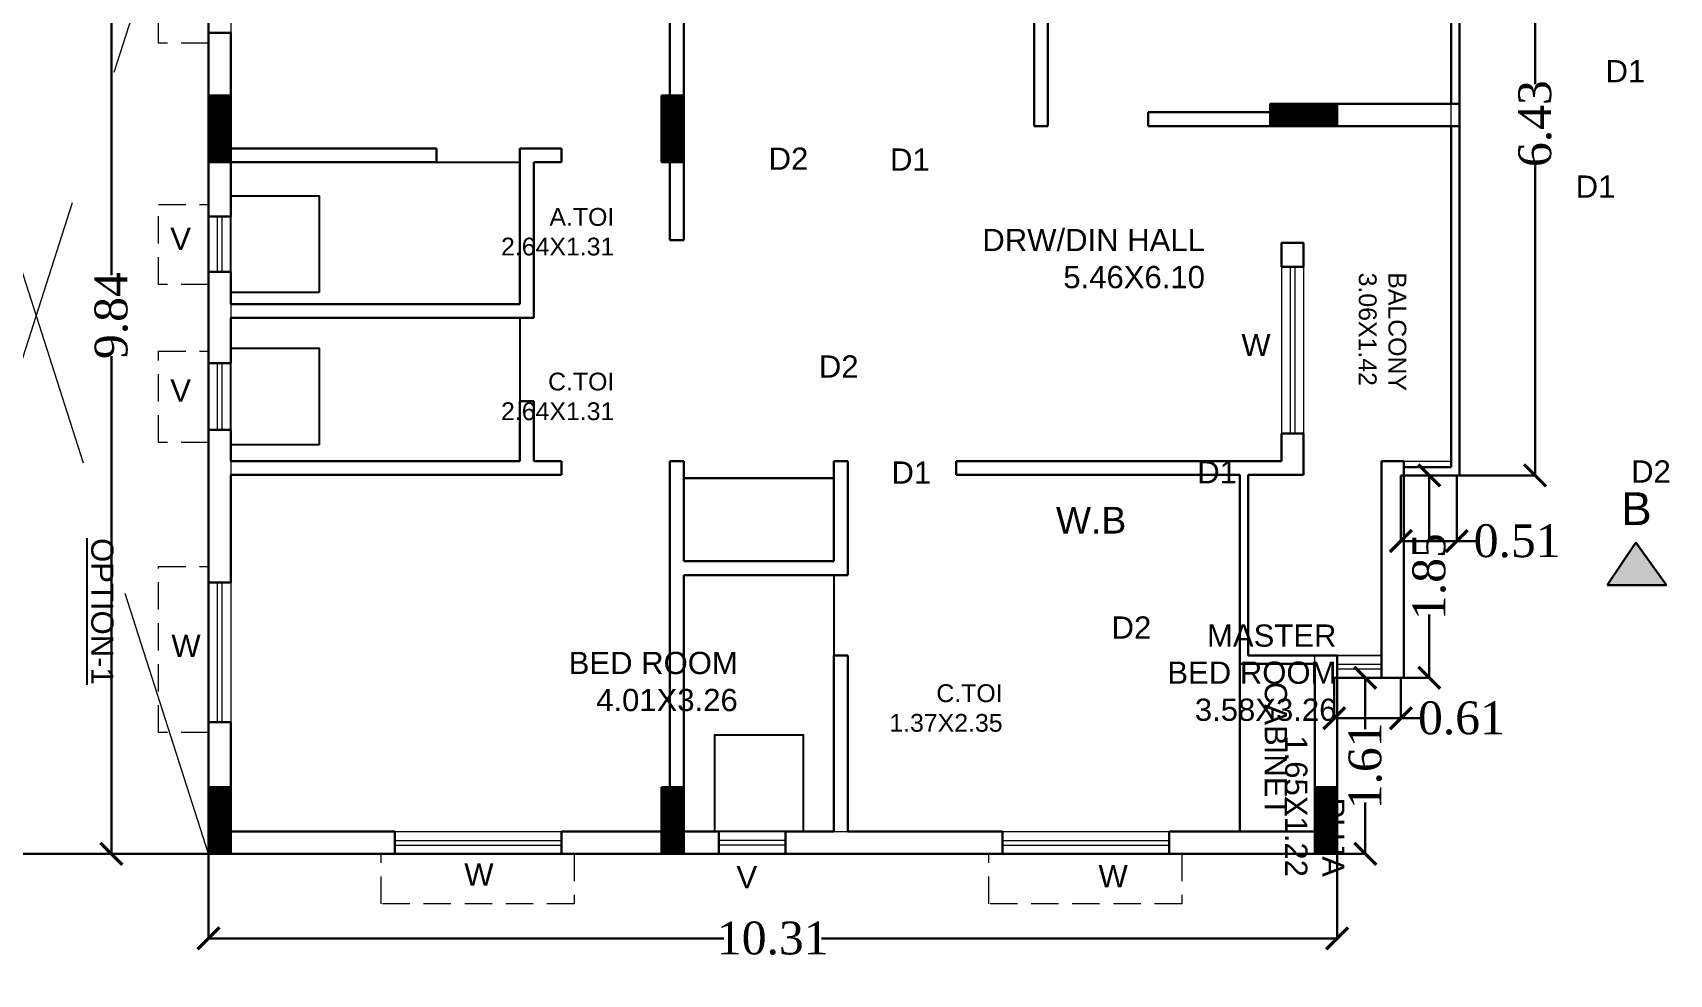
# Model space of a CAD drawing. Header units: metres. Extents: x 0 to 63445, y 32357 to 32804.
# Drawn here: x 63221.24 to 63236.19, y 32692.87 to 32701.48 of the extents above; entities that cross this region are included whole.
import ezdxf

# ---------------------------------------------------------------- set-up
doc = ezdxf.new("R2010")
doc.units = ezdxf.units.M
doc.header["$MEASUREMENT"] = 0
doc.header["$PDMODE"] = 34
doc.header["$PDSIZE"] = -10
for name, pattern in [('CONTINULUS', [0]), ('DASHED', [0.75, 0.5, -0.25]), ('DASHED2', [0.375, 0.25, -0.125])]:
    doc.linetypes.add(name, pattern=pattern)
doc.layers.get('0').update_dxf_attribs({"lineweight": 25})
doc.layers.add('BLK_1_FLR_2_BATH', color=3, linetype='Continuous', plot=False)
doc.layers.add('BLK_1_FLR_2_WATER_CLOSET', color=2, linetype='Continuous', plot=False)
for name, color, linetype, lineweight in [('BLK_1_FLR_2_BLT_UP_AREA', 14, 'DASHED', 9), ('BLK_1_FLR_2_BLT_UP_AREA_DEDUCT', 41, 'DASHED', 9), ('BLK_1_FLR_2_UNITFA', 7, 'Continuous', 0), ('COLUMN', 1, 'Continuous', 30), ('hatch', 251, 'Continuous', 20), ('TEXT-2', 65, 'Continuous', 18), ('wall', 7, 'Continuous', 30), ('window', 154, 'Continuous', 9)]:
    doc.layers.add(name, color=color, linetype=linetype, lineweight=lineweight)
doc.layers.add('text', color=65, linetype='Continuous')
doc.styles.add('AutoDCRFont', font='arial.ttf')
doc.styles.get("Standard").update_dxf_attribs({"font": 'arial.ttf', "height": 0.4})
doc.styles.add('TNR', font='times.ttf', dxfattribs={"height": 0.5})
doc.dimstyles.new('ARCHANA', dxfattribs={"dimscale": 0, "dimtxt": 0.5, "dimasz": 0.5, "dimexe": 0, "dimexo": 0, "dimgap": 0, "dimtad": 0, "dimzin": 0, "dimdsep": 46, "dimtxsty": 'TNR', "dimblk": 'ARCHTICK', "dimcen": 0.09, "dimclrd": 36, "dimclre": 36, "dimclrt": 7, "dimadec": 0, "dimazin": 0, "dimtfac": 1, "dimtofl": 0, "dimtmove": 0, "dimatfit": 3, "dimldrblk": 'ARCHTICK', "dimfxl": 1, "dimfrac": 2, "dimtolj": 1, "dimtzin": 0, "dimlwd": -1, "dimlwe": -1, "dimarcsym": 0})

# ---------------------------------------------------------------- blocks, each defined once
blk = doc.blocks.new('A$C7D115503')
at = {"layer": 'COLUMN', "ltscale": 3}
h = blk.add_hatch(dxfattribs=at)
h.set_pattern_fill('ANSI31', color=256, style=0)
h.paths.add_polyline_path([(-14.36, -11.59), (-6.36, -11.59), (-6.36, 12.41), (-14.36, 12.41)])
at = {"layer": 'COLUMN', "ltscale": 0.05}
for p, q in [((-14.36, 12.41), (-6.36, 12.41)), ((-14.36, 12.41), (-14.36, -11.59)), ((-6.36, 12.41), (-6.36, -11.59)), ((-6.36, -11.59), (-14.36, -11.59))]:
    blk.add_line(p, q, dxfattribs=at)
blk = doc.blocks.new('_ArchTick')
at = {"color": 0, "linetype": 'ByBlock', "const_width": 0.15}
blk.add_lwpolyline([(-0.5, -0.5), (0.5, 0.5)], dxfattribs=at)
blk = doc.blocks.new('*D712')
at = {"layer": 'Defpoints', "color": 0, "ltscale": 0.5, "transparency": 16777216}
for p in [(63222.843, 32703.812), (63221.955, 32693.974), (63222.843, 32693.974)]:
    blk.add_point(p, dxfattribs=at)
at = {"layer": 'wall', "color": 36, "ltscale": 0.5, "transparency": 16777216}
for p, q in [((63222.843, 32703.812), (63221.955, 32703.812)), ((63221.955, 32703.812), (63221.955, 32699.264)), ((63221.955, 32693.974), (63221.955, 32698.522)), ((63222.843, 32693.974), (63221.955, 32693.974))]:
    blk.add_line(p, q, dxfattribs=at)
at = {"layer": 'wall', "color": 36, "ltscale": 0.5, "transparency": 16777216, "xscale": 0.2, "yscale": 0.2, "zscale": 0.2}
for p, rotation in [((63221.955, 32703.812), 90), ((63221.955, 32693.974), 270)]:
    blk.add_blockref('_ArchTick', p, dxfattribs=dict(at, rotation=rotation))
at = {"layer": 'wall', "color": 7, "ltscale": 0.5, "transparency": 16777216, "insert": (63221.955, 32698.893), "char_height": 0.5, "attachment_point": 5, "rotation": 90, "style": 'TNR'}
blk.add_mtext('\\A1;{\\H0.6x;9.84}', dxfattribs=at)
blk = doc.blocks.new('*D713')
at = {"layer": 'Defpoints', "color": 0, "ltscale": 0.5, "transparency": 16777216}
for p in [(63222.843, 32693.974), (63233.157, 32693.974), (63233.157, 32693.202)]:
    blk.add_point(p, dxfattribs=at)
at = {"layer": 'wall', "color": 36, "ltscale": 0.5, "transparency": 16777216}
for p, q in [((63222.843, 32693.974), (63222.843, 32693.202)), ((63233.157, 32693.974), (63233.157, 32693.202)), ((63222.843, 32693.202), (63227.554, 32693.202)), ((63233.157, 32693.202), (63228.445, 32693.202))]:
    blk.add_line(p, q, dxfattribs=at)
at = {"layer": 'wall', "color": 36, "ltscale": 0.5, "transparency": 16777216, "xscale": 0.2, "yscale": 0.2, "zscale": 0.2, "rotation": 180}
blk.add_blockref('_ArchTick', (63222.843, 32693.202), dxfattribs=at)
at = {"layer": 'wall', "color": 36, "ltscale": 0.5, "transparency": 16777216, "xscale": 0.2, "yscale": 0.2, "zscale": 0.2}
blk.add_blockref('_ArchTick', (63233.157, 32693.202), dxfattribs=at)
at = {"layer": 'wall', "color": 7, "ltscale": 0.5, "transparency": 16777216, "insert": (63228, 32693.202), "char_height": 0.5, "attachment_point": 5, "style": 'TNR'}
blk.add_mtext('\\A1;{\\H0.6x;10.31}', dxfattribs=at)
blk = doc.blocks.new('*D714')
at = {"layer": 'Defpoints', "color": 0, "ltscale": 0.5, "transparency": 16777216}
for p in [(63234.251, 32703.863), (63234.251, 32697.433), (63234.967, 32697.433)]:
    blk.add_point(p, dxfattribs=at)
at = {"layer": 'wall', "color": 36, "ltscale": 0.5, "transparency": 16777216}
for p, q in [((63234.251, 32703.863), (63234.967, 32703.863)), ((63234.967, 32703.863), (63234.967, 32701.008)), ((63234.967, 32697.433), (63234.967, 32700.288)), ((63234.251, 32697.433), (63234.967, 32697.433))]:
    blk.add_line(p, q, dxfattribs=at)
at = {"layer": 'wall', "color": 36, "ltscale": 0.5, "transparency": 16777216, "xscale": 0.2, "yscale": 0.2, "zscale": 0.2}
for p, rotation in [((63234.967, 32703.863), 90), ((63234.967, 32697.433), 270)]:
    blk.add_blockref('_ArchTick', p, dxfattribs=dict(at, rotation=rotation))
at = {"layer": 'wall', "color": 7, "ltscale": 0.5, "transparency": 16777216, "insert": (63234.967, 32700.648), "char_height": 0.5, "attachment_point": 5, "rotation": 90, "style": 'TNR'}
blk.add_mtext('\\A1;{\\H0.6x;6.43}', dxfattribs=at)
blk = doc.blocks.new('*D715')
at = {"layer": 'Defpoints', "color": 0, "ltscale": 0.5, "transparency": 16777216}
for p in [(63233.741, 32697.433), (63234.251, 32697.433), (63234.251, 32696.833)]:
    blk.add_point(p, dxfattribs=at)
at = {"layer": 'wall', "color": 36, "ltscale": 0.5, "transparency": 16777216}
for p, q in [((63233.741, 32697.433), (63233.741, 32696.833)), ((63234.251, 32697.433), (63234.251, 32696.833)), ((63233.741, 32696.833), (63234.251, 32696.833)), ((63234.251, 32696.833), (63234.451, 32696.833))]:
    blk.add_line(p, q, dxfattribs=at)
at = {"layer": 'wall', "color": 36, "ltscale": 0.5, "transparency": 16777216, "xscale": 0.2, "yscale": 0.2, "zscale": 0.2, "rotation": 180}
blk.add_blockref('_ArchTick', (63233.741, 32696.833), dxfattribs=at)
at = {"layer": 'wall', "color": 36, "ltscale": 0.5, "transparency": 16777216, "xscale": 0.2, "yscale": 0.2, "zscale": 0.2}
blk.add_blockref('_ArchTick', (63234.251, 32696.833), dxfattribs=at)
at = {"layer": 'wall', "color": 7, "ltscale": 0.5, "transparency": 16777216, "insert": (63234.803, 32696.833), "char_height": 0.5, "attachment_point": 5, "style": 'TNR'}
blk.add_mtext('\\A1;{\\H0.6x;0.51}', dxfattribs=at)
blk = doc.blocks.new('*D716')
at = {"layer": 'Defpoints', "color": 0, "ltscale": 0.5, "transparency": 16777216}
for p in [(63233.741, 32697.433), (63233.741, 32695.583), (63234, 32695.583)]:
    blk.add_point(p, dxfattribs=at)
at = {"layer": 'wall', "color": 36, "ltscale": 0.5, "transparency": 16777216}
for p, q in [((63233.741, 32697.433), (63234, 32697.433)), ((63234, 32697.433), (63234, 32696.855)), ((63234, 32695.583), (63234, 32696.161)), ((63233.741, 32695.583), (63234, 32695.583))]:
    blk.add_line(p, q, dxfattribs=at)
at = {"layer": 'wall', "color": 36, "ltscale": 0.5, "transparency": 16777216, "xscale": 0.2, "yscale": 0.2, "zscale": 0.2}
for p, rotation in [((63234, 32697.433), 90), ((63234, 32695.583), 270)]:
    blk.add_blockref('_ArchTick', p, dxfattribs=dict(at, rotation=rotation))
at = {"layer": 'wall', "color": 7, "ltscale": 0.5, "transparency": 16777216, "insert": (63234, 32696.508), "char_height": 0.5, "attachment_point": 5, "rotation": 90, "style": 'TNR'}
blk.add_mtext('\\A1;{\\H0.6x;1.85}', dxfattribs=at)
blk = doc.blocks.new('*D717')
at = {"layer": 'Defpoints', "color": 0, "ltscale": 0.5, "transparency": 16777216}
for p in [(63233.131, 32695.583), (63233.741, 32695.583), (63233.131, 32695.214)]:
    blk.add_point(p, dxfattribs=at)
at = {"layer": 'wall', "color": 36, "ltscale": 0.5, "transparency": 16777216}
for p, q in [((63233.131, 32695.583), (63233.131, 32695.214)), ((63233.741, 32695.583), (63233.741, 32695.214)), ((63233.131, 32695.214), (63233.741, 32695.214)), ((63233.741, 32695.214), (63233.941, 32695.214))]:
    blk.add_line(p, q, dxfattribs=at)
at = {"layer": 'wall', "color": 36, "ltscale": 0.5, "transparency": 16777216, "xscale": 0.2, "yscale": 0.2, "zscale": 0.2, "rotation": 180}
blk.add_blockref('_ArchTick', (63233.131, 32695.214), dxfattribs=at)
at = {"layer": 'wall', "color": 36, "ltscale": 0.5, "transparency": 16777216, "xscale": 0.2, "yscale": 0.2, "zscale": 0.2}
blk.add_blockref('_ArchTick', (63233.741, 32695.214), dxfattribs=at)
at = {"layer": 'wall', "color": 7, "ltscale": 0.5, "transparency": 16777216, "insert": (63234.294, 32695.214), "char_height": 0.5, "attachment_point": 5, "style": 'TNR'}
blk.add_mtext('\\A1;{\\H0.6x;0.61}', dxfattribs=at)
blk = doc.blocks.new('*D718')
at = {"layer": 'Defpoints', "color": 0, "ltscale": 0.5, "transparency": 16777216}
for p in [(63233.131, 32695.583), (63233.131, 32693.974), (63233.415, 32693.974)]:
    blk.add_point(p, dxfattribs=at)
at = {"layer": 'wall', "color": 36, "ltscale": 0.5, "transparency": 16777216}
for p, q in [((63233.131, 32695.583), (63233.415, 32695.583)), ((63233.415, 32695.583), (63233.415, 32695.113)), ((63233.415, 32693.974), (63233.415, 32694.444)), ((63233.131, 32693.974), (63233.415, 32693.974))]:
    blk.add_line(p, q, dxfattribs=at)
at = {"layer": 'wall', "color": 36, "ltscale": 0.5, "transparency": 16777216, "xscale": 0.2, "yscale": 0.2, "zscale": 0.2}
for p, rotation in [((63233.415, 32695.583), 90), ((63233.415, 32693.974), 270)]:
    blk.add_blockref('_ArchTick', p, dxfattribs=dict(at, rotation=rotation))
at = {"layer": 'wall', "color": 7, "ltscale": 0.5, "transparency": 16777216, "insert": (63233.415, 32694.778), "char_height": 0.5, "attachment_point": 5, "rotation": 90, "style": 'TNR'}
blk.add_mtext('\\A1;{\\H0.6x;1.61}', dxfattribs=at)

msp = doc.modelspace()

# ---------------------------------------------------------------- hatches: boundary and pattern name
at = {"layer": 'wall', "ltscale": 3}
msp.add_hatch(color=252, dxfattribs=at).paths.add_polyline_path([(63235.6251, 32696.4311), (63236.1669, 32696.4311), (63235.8871, 32696.8202)])

# ---------------------------------------------------------------- linework, layer by layer
at = {"layer": 'BLK_1_FLR_2_BATH', "color": 3}
for points in [[(63225.6891, 32698.999), (63223.0458, 32698.999), (63223.0458, 32700.2944), (63225.6891, 32700.2944)], [(63225.6891, 32697.5639), (63223.0458, 32697.5639), (63223.0458, 32698.872), (63225.6891, 32698.872)], [(63227.1877, 32696.5224), (63228.5593, 32696.5224), (63228.5593, 32694.177), (63227.1877, 32694.177)]]:
    msp.add_lwpolyline(points, close=True, dxfattribs=at)
at = {"layer": 'BLK_1_FLR_2_BLT_UP_AREA', "color": 14, "linetype": 'CONTINULUS', "ltscale": 0.05}
msp.add_lwpolyline([(63170.8973, 32693.9737), (63233.1569, 32693.9737), (63233.1569, 32695.5826), (63233.7665, 32695.5826), (63233.7665, 32697.4326), (63234.2761, 32697.4326), (63234.2761, 32703.8632), (63233.1569, 32703.8632), (63233.1569, 32706.3017), (63234.2761, 32706.3017), (63234.2761, 32712.7323), (63233.7665, 32712.7323), (63233.7665, 32714.5823), (63233.1569, 32714.5823), (63233.1569, 32716.1912), (63170.8973, 32716.1912)], dxfattribs=at)
at = {"layer": 'BLK_1_FLR_2_BLT_UP_AREA_DEDUCT', "color": 14, "linetype": 'Continuous'}
msp.add_lwpolyline([(63222.8426, 32693.9737), (63219.6933, 32693.9737), (63219.694, 32703.8124), (63222.8426, 32703.8124)], close=True, dxfattribs=at)
at = {"layer": 'BLK_1_FLR_2_UNITFA', "color": 3, "ltscale": 0.5}
msp.add_lwpolyline([(63234.1999, 32703.787), (63233.1569, 32703.787), (63233.1569, 32703.66), (63227.0607, 32703.66), (63227.0607, 32703.8124), (63223.0458, 32703.8124), (63223.0458, 32694.177), (63232.9537, 32694.177), (63232.9537, 32695.7858), (63233.5642, 32695.7858), (63233.5633, 32697.5639), (63234.1999, 32697.5639), (63234.1999, 32703.787)], close=True, dxfattribs=at)
at = {"layer": 'BLK_1_FLR_2_WATER_CLOSET', "color": 3}
for points in [[(63223.8545, 32699.1034), (63223.0458, 32699.1034), (63223.0458, 32699.9884), (63223.8545, 32699.9884)], [(63223.8545, 32697.7111), (63223.0458, 32697.7111), (63223.0458, 32698.596), (63223.8545, 32698.596)], [(63228.2779, 32694.177), (63227.4692, 32694.177), (63227.4692, 32695.0619), (63228.2779, 32695.0619)]]:
    msp.add_lwpolyline(points, close=True, dxfattribs=at)
at = {"layer": 'hatch', "linetype": 'DASHED2', "ltscale": 10}
for p, q in [((63222.8426, 32693.9737), (63219.694, 32703.8124)), ((63219.694, 32693.9748), (63222.8426, 32703.8124))]:
    msp.add_line(p, q, dxfattribs=at)
at = {"layer": 'wall', "ltscale": 0.05}
for p, q in [((63227.1877, 32704.0156), (63227.1877, 32700.6754)), ((63227.0607, 32703.8124), (63227.0607, 32700.6754)), ((63234.1999, 32703.787), (63234.1999, 32700.8278)), ((63234.2761, 32703.8632), (63234.2761, 32700.8278)), ((63230.3882, 32703.66), (63230.3882, 32700.6246)), ((63230.5152, 32703.66), (63230.5152, 32700.6246)), ((63222.8426, 32701.4785), (63222.8426, 32699.7984)), ((63223.0458, 32701.4785), (63223.0458, 32700.4214)), ((63232.9537, 32700.8278), (63232.9537, 32700.7516)), ((63233.1569, 32700.8278), (63233.1569, 32700.6246)), ((63233.1569, 32700.6246), (63233.1569, 32700.8278)), ((63230.3882, 32700.6246), (63230.5152, 32700.6246)), ((63230.3882, 32700.6246), (63230.5152, 32700.6246)), ((63231.4296, 32700.7516), (63231.4296, 32700.6246)), ((63231.4296, 32700.7516), (63232.9537, 32700.7516)), ((63231.4296, 32700.7516), (63232.9537, 32700.7516)), ((63231.4296, 32700.6246), (63232.9537, 32700.6246)), ((63231.4296, 32700.6246), (63233.1569, 32700.6246)), ((63234.1999, 32700.6246), (63234.1999, 32697.5088)), ((63234.2761, 32700.6246), (63234.2761, 32697.4326)), ((63226.9845, 32700.5992), (63227.1877, 32700.5992)), ((63226.9845, 32700.4722), (63227.0607, 32700.4722)), ((63227.0607, 32700.4722), (63227.0607, 32699.5842)), ((63227.1877, 32700.4722), (63227.1877, 32699.5842)), ((63223.0458, 32700.2944), (63223.0458, 32699.7984)), ((63227.0607, 32699.5842), (63227.1877, 32699.5842)), ((63227.0607, 32699.5842), (63227.1877, 32699.5842)), ((63232.6489, 32699.5578), (63232.8521, 32699.5578)), ((63232.6489, 32699.5578), (63232.6489, 32699.3397)), ((63232.8521, 32699.5578), (63232.8521, 32699.3397)), ((63232.8521, 32699.3397), (63232.8521, 32699.5578)), ((63222.8426, 32699.2934), (63222.8426, 32698.4584)), ((63223.0458, 32699.2934), (63223.0458, 32698.999)), ((63223.0458, 32698.999), (63225.6891, 32698.999)), ((63223.0458, 32698.872), (63223.0458, 32698.4584)), ((63223.0458, 32698.872), (63225.8161, 32698.872)), ((63225.6891, 32698.11), (63225.8161, 32698.11)), ((63222.8426, 32697.8487), (63222.8426, 32696.4553)), ((63223.0458, 32697.8487), (63223.0458, 32697.5639)), ((63232.6489, 32697.8156), (63232.6489, 32697.5639)), ((63232.8521, 32697.8156), (63232.8521, 32697.5639)), ((63232.8521, 32697.4369), (63232.8521, 32697.8156)), ((63223.0458, 32697.5639), (63225.6891, 32697.5639)), ((63225.8161, 32697.5639), (63226.0701, 32697.5639)), ((63226.0701, 32697.5639), (63226.0701, 32697.4369)), ((63227.0607, 32697.5639), (63227.0607, 32694.1643)), ((63227.1877, 32697.5639), (63227.1877, 32696.6494)), ((63228.5593, 32697.5639), (63228.5593, 32696.6494)), ((63228.6863, 32697.5639), (63228.6863, 32697.4369)), ((63229.677, 32697.5639), (63229.677, 32697.4369)), ((63229.677, 32697.5639), (63232.6489, 32697.5639)), ((63233.5633, 32697.5639), (63233.7665, 32697.5639)), ((63233.5633, 32697.5639), (63233.5633, 32695.5826)), ((63233.7665, 32697.5639), (63233.7665, 32695.5826)), ((63234.1999, 32697.5088), (63233.7665, 32697.5088)), ((63223.0458, 32697.4369), (63223.0458, 32696.4553)), ((63223.0458, 32697.4369), (63225.9939, 32697.4369)), ((63225.8669, 32697.4369), (63226.0701, 32697.4369)), ((63228.6863, 32697.4369), (63228.6863, 32696.5224)), ((63229.677, 32697.4369), (63232.2678, 32697.4369)), ((63232.344, 32697.4369), (63232.8521, 32697.4369)), ((63234.2761, 32697.4326), (63233.7665, 32697.4326)), ((63227.1877, 32696.6494), (63228.5593, 32696.6494)), ((63227.1877, 32696.5224), (63227.1877, 32694.5707)), ((63227.1877, 32696.5224), (63228.6863, 32696.5224)), ((63228.5593, 32695.7858), (63228.5593, 32694.177)), ((63228.5593, 32695.7858), (63228.6863, 32695.7858)), ((63228.6863, 32695.7858), (63228.6863, 32694.177)), ((63232.2678, 32695.7096), (63232.9537, 32695.7096)), ((63232.344, 32695.7858), (63233.1569, 32695.7858)), ((63232.9537, 32695.7096), (63232.9537, 32694.177)), ((63233.1569, 32695.5826), (63233.1569, 32693.9737)), ((63233.1569, 32695.5826), (63233.7665, 32695.5826)), ((63233.1569, 32693.9737), (63233.1569, 32695.5826)), ((63222.8426, 32695.1767), (63222.8426, 32693.9737)), ((63223.0458, 32695.1767), (63223.0458, 32694.177)), ((63224.546, 32694.177), (63223.0458, 32694.177)), ((63226.9845, 32694.177), (63226.0701, 32694.177)), ((63226.0701, 32694.177), (63226.0701, 32694.1643)), ((63227.5082, 32694.177), (63227.1877, 32694.177)), ((63227.5082, 32694.177), (63227.3713, 32694.177)), ((63228.5593, 32694.177), (63228.116, 32694.177)), ((63228.5593, 32694.177), (63228.1178, 32694.177)), ((63230.0994, 32694.177), (63228.6863, 32694.177)), ((63232.9537, 32694.177), (63231.6235, 32694.177)), ((63224.546, 32693.9737), (63223.0458, 32693.9737)), ((63226.9845, 32693.9737), (63226.0701, 32693.9737)), ((63227.5082, 32693.9737), (63226.9845, 32693.9737)), ((63230.0994, 32693.9737), (63228.1178, 32693.9737)), ((63233.1569, 32693.9737), (63231.6235, 32693.9737))]:
    msp.add_line(p, q, dxfattribs=at)
at = {"layer": 'wall', "ltscale": 3}
for p, q in [((63223.0458, 32701.4785), (63222.8426, 32701.4785)), ((63223.0458, 32699.7984), (63222.8426, 32699.7984)), ((63223.0458, 32699.2934), (63222.8426, 32699.2934)), ((63232.8521, 32699.3397), (63232.6489, 32699.3397)), ((63223.0458, 32698.4584), (63222.8426, 32698.4584)), ((63223.0458, 32697.8487), (63222.8426, 32697.8487)), ((63232.8521, 32697.8156), (63232.6489, 32697.8156)), ((63235.8871, 32696.8202), (63235.6251, 32696.4311)), ((63236.1669, 32696.4311), (63235.8871, 32696.8202)), ((63223.0458, 32696.4553), (63222.8426, 32696.4553)), ((63235.6251, 32696.4311), (63236.1669, 32696.4311)), ((63223.0458, 32695.1767), (63222.8426, 32695.1767)), ((63224.546, 32693.9737), (63224.546, 32694.177)), ((63226.0701, 32693.9737), (63226.0701, 32694.177)), ((63227.5082, 32694.177), (63227.5082, 32693.9737)), ((63228.1178, 32694.177), (63228.1178, 32693.9737)), ((63230.0994, 32693.9737), (63230.0994, 32694.177)), ((63231.6235, 32693.9737), (63231.6235, 32694.177))]:
    msp.add_line(p, q, dxfattribs=at)
at = {"layer": 'wall'}
for p, q in [((63233.1569, 32700.8278), (63234.2761, 32700.8278)), ((63234.2761, 32700.6246), (63234.2761, 32700.8278)), ((63233.1569, 32700.6246), (63234.2761, 32700.6246)), ((63224.927, 32700.4214), (63223.0458, 32700.4214)), ((63224.927, 32700.2944), (63224.927, 32700.4214)), ((63226.0701, 32700.4214), (63225.6891, 32700.4214)), ((63225.6891, 32698.999), (63225.6891, 32700.4214)), ((63226.0701, 32700.2944), (63226.0701, 32700.4214)), ((63224.927, 32700.2944), (63223.0458, 32700.2944)), ((63225.8161, 32698.872), (63225.8161, 32700.2944)), ((63225.8161, 32700.2944), (63226.0701, 32700.2944)), ((63225.6891, 32697.5639), (63225.6891, 32698.11)), ((63225.8161, 32697.5639), (63225.8161, 32698.11)), ((63227.1877, 32697.5639), (63227.0607, 32697.5639)), ((63228.6863, 32697.5639), (63228.5593, 32697.5639)), ((63227.1877, 32697.4082), (63228.5593, 32697.4082)), ((63232.2678, 32695.7096), (63232.2678, 32697.4369)), ((63232.344, 32695.7858), (63232.344, 32697.4369)), ((63232.2678, 32695.7096), (63232.2678, 32694.177)), ((63222.8426, 32693.9737), (63219.694, 32693.9737))]:
    msp.add_line(p, q, dxfattribs=at)
at = {"layer": 'wall', "ltscale": 0.1}
for p, q in [((63223.0458, 32699.7984), (63223.0458, 32700.2944)), ((63223.0458, 32698.4584), (63223.0458, 32698.5161)), ((63228.1178, 32694.177), (63228.1756, 32694.177))]:
    msp.add_line(p, q, dxfattribs=at)
at = {"layer": 'wall', "ltscale": 0.5}
msp.add_line((63233.1569, 32695.5826), (63233.1569, 32695.7858), dxfattribs=at)
msp.add_lwpolyline([(63219.694, 32706.3525), (63222.8426, 32706.3525), (63222.8426, 32716.1912), (63233.1569, 32716.1912), (63233.1569, 32714.5823), (63233.7665, 32714.5823), (63233.7665, 32712.7323), (63234.2507, 32712.7323), (63234.2761, 32712.7323), (63234.2761, 32706.3017), (63233.1569, 32706.3017), (63233.1569, 32703.8632), (63234.2507, 32703.8632), (63234.2761, 32703.8632), (63234.2761, 32697.4326), (63233.7665, 32697.4326), (63233.7665, 32695.5826), (63233.1569, 32695.5826), (63233.1569, 32693.9737), (63222.8426, 32693.9737), (63222.8426, 32703.8124), (63219.694, 32703.8124)], dxfattribs=at)
at = {"layer": 'wall'}
msp.add_arc((63233.1315, 32694.1251), 0.0254, 270, 0, dxfattribs=at)
at = {"layer": 'window'}
for p, q in [((63222.8426, 32699.7984), (63222.8426, 32699.2934)), ((63222.9225, 32699.7984), (63222.9225, 32699.2934)), ((63222.9658, 32699.7984), (63222.9658, 32699.2934)), ((63223.0458, 32699.7984), (63223.0458, 32699.2934)), ((63222.8426, 32699.2943), (63222.8426, 32699.2934)), ((63222.9225, 32699.2943), (63222.9225, 32699.2934)), ((63222.9658, 32699.2943), (63222.9658, 32699.2934)), ((63223.0458, 32699.2943), (63223.0458, 32699.2934)), ((63232.6489, 32699.3397), (63232.6489, 32697.8166)), ((63232.7288, 32699.3397), (63232.7288, 32697.8166)), ((63232.7721, 32699.3397), (63232.7721, 32697.8166)), ((63232.8521, 32699.3397), (63232.8521, 32697.8166)), ((63222.8426, 32698.4584), (63222.8426, 32697.8487)), ((63222.9225, 32698.4584), (63222.9225, 32697.8487)), ((63222.9658, 32698.4584), (63222.9658, 32697.8487)), ((63223.0458, 32698.4584), (63223.0458, 32697.8487)), ((63222.8426, 32697.8497), (63222.8426, 32697.8487)), ((63222.9225, 32697.8497), (63222.9225, 32697.8487)), ((63222.9658, 32697.8497), (63222.9658, 32697.8487)), ((63223.0458, 32697.8497), (63223.0458, 32697.8487)), ((63222.8426, 32696.4553), (63222.8426, 32695.1776)), ((63222.9225, 32696.4553), (63222.9225, 32695.1776)), ((63222.9658, 32696.4553), (63222.9658, 32695.1776)), ((63223.0458, 32696.4553), (63223.0458, 32695.1776)), ((63233.5642, 32695.7858), (63233.1569, 32695.7858)), ((63233.5642, 32695.7059), (63233.1569, 32695.7059)), ((63233.5642, 32695.6626), (63233.1569, 32695.6626)), ((63233.5642, 32695.5826), (63233.1569, 32695.5826)), ((63224.546, 32694.177), (63226.0692, 32694.177)), ((63224.546, 32694.097), (63226.0692, 32694.097)), ((63224.546, 32694.0537), (63226.0692, 32694.0537)), ((63227.5091, 32694.177), (63227.5082, 32694.177)), ((63227.5091, 32694.0969), (63227.5082, 32694.0969)), ((63227.5091, 32694.0536), (63227.5082, 32694.0536)), ((63228.1178, 32694.1769), (63227.5091, 32694.177)), ((63228.1178, 32694.0969), (63227.5091, 32694.097)), ((63228.1178, 32694.0536), (63227.5091, 32694.0537)), ((63228.1169, 32694.177), (63228.116, 32694.177)), ((63230.0994, 32694.177), (63231.6226, 32694.177)), ((63230.0994, 32694.097), (63231.6226, 32694.097)), ((63230.0994, 32694.0537), (63231.6226, 32694.0537)), ((63224.546, 32693.9737), (63226.0692, 32693.9737)), ((63227.5091, 32693.9737), (63227.5082, 32693.9737)), ((63227.5091, 32693.9737), (63228.1178, 32693.9737)), ((63230.0994, 32693.9737), (63231.6226, 32693.9737))]:
    msp.add_line(p, q, dxfattribs=at)
at = {"layer": 'window', "color": 8, "linetype": 'DASHED2'}
for points in [[(63222.8426, 32701.3847), (63222.3854, 32701.3847), (63222.3854, 32703.1469), (63222.8426, 32703.1469)], [(63222.8426, 32699.1783), (63222.3854, 32699.1783), (63222.3854, 32699.9076), (63222.8426, 32699.9076)], [(63222.8426, 32697.7336), (63222.3854, 32697.7336), (63222.3854, 32698.5676), (63222.8426, 32698.5676)], [(63222.8426, 32695.083), (63222.3854, 32695.083), (63222.3854, 32696.5997), (63222.8426, 32696.5997)], [(63226.1843, 32693.9737), (63226.1843, 32693.5165), (63224.4222, 32693.5165), (63224.4222, 32693.9737)], [(63231.7377, 32693.9737), (63231.7377, 32693.5165), (63229.9756, 32693.5165), (63229.9756, 32693.9737)]]:
    msp.add_lwpolyline(points, dxfattribs=at)

# ---------------------------------------------------------------- block references
at = {"layer": 'COLUMN', "ltscale": 0.05, "xscale": -0.025400733691282, "yscale": 0.025400733691282, "zscale": 0.025400733691282}
for p in [(63222.6809, 32700.5887), (63226.8229, 32700.5887), (63222.6809, 32694.268), (63226.8229, 32694.268), (63232.792, 32694.268)]:
    msp.add_blockref('A$C7D115503', p, dxfattribs=at)
at = {"layer": 'COLUMN', "ltscale": 0.05, "xscale": -0.025400733691282, "yscale": 0.025400733691282, "zscale": 0.025400733691282, "rotation": 270}
msp.add_blockref('A$C7D115503', (63232.8415, 32700.9895), dxfattribs=at)

# ---------------------------------------------------------------- texts
at = {"layer": 'text'}
for s, insert, char_height, width, attachment_point in [('D1', (63235.9743, 32701.2292), 0.20321, 5.867919, 3), ('\\pt3.4545;D2', (63228.3248, 32700.4291), 0.203206, 5.867919, 3), ('D1', (63229.4345, 32700.4214), 0.20321, 5.867919, 3), ('D1', (63235.7009, 32700.1742), 0.20321, 5.867919, 3), ('A.TOI\\P2.64X1.31', (63226.5519, 32699.4411), 0.16256, 4.465728, 9), ('DRW/DIN HALL\\P5.46X6.10', (63231.9497, 32699.1412), 0.203206, 5.588511, 9), ('\\pt3.4545;D2', (63228.7842, 32698.5297), 0.203206, 5.867919, 3), ('C.TOI\\P2.64X1.31', (63226.5519, 32697.936), 0.16256, 4.465728, 9), ('D1', (63229.4478, 32697.5608), 0.20321, 5.867919, 3), ('D1', (63232.2426, 32697.5639), 0.20321, 5.867919, 3), ('\\pt3.4545;D2', (63236.2078, 32697.5704), 0.203206, 5.867919, 3), ('W.B', (63231.2308, 32696.9018), 0.24385, 6.736694, 9), ('\\pt3.4545;D2', (63231.4592, 32696.1441), 0.203206, 5.867919, 3), ('MASTER \\PBED ROOM\\P3.58X3.26', (63233.1517, 32695.187), 0.20321, 5.588511, 9), ('BED ROOM\\P4.01X3.26', (63227.6802, 32695.2756), 0.20321, 5.588511, 9), ('C.TOI\\P1.37X2.35', (63230.1006, 32695.0879), 0.16256, 4.465728, 9)]:
    msp.add_mtext(s, dxfattribs=dict(at, insert=insert, char_height=char_height, width=width, attachment_point=attachment_point))
at = {"layer": 'text', "rotation": 270}
for s, insert, char_height, width, attachment_point in [('\\pi1.66205; BALCONY\\P\\pi1.72842;3.06X1.42', (63233.7898, 32701.0147), 0.162565, 4.470808, 1), ('{\\LOPTION-1}', (63221.9747, 32695.5195), 0.203206, 6.24893, 3), ('\\pi2.34141;CABINET', (63232.4939, 32697.8878), 0.203206, 5.893319, 7), ('PUJA\\P1.65X1.22', (63233.225, 32693.7632), 0.20321, 5.68602, 3)]:
    msp.add_mtext(s, dxfattribs=dict(at, insert=insert, char_height=char_height, width=width, attachment_point=attachment_point))
at = {"layer": 'TEXT-2', "style": 'AutoDCRFont'}
for s, insert, char_height, width, attachment_point in [('V', (63222.4937, 32699.494), 0.2032, 0.183842, 7), ('W', (63232.2827, 32698.5236), 0.2032, 0.183842, 7), ('V', (63222.4937, 32698.1064), 0.2032, 0.183842, 7), ('B', (63235.7535, 32697.279), 0.3, 0.271413, 1), ('W', (63222.5037, 32695.7743), 0.2032, 0.183842, 7), ('W', (63225.1805, 32693.684), 0.2032, 0.183842, 7), ('V', (63227.6686, 32693.6589), 0.2032, 0.183842, 7), ('W', (63230.9769, 32693.6688), 0.2032, 0.183842, 7)]:
    msp.add_mtext(s, dxfattribs=dict(at, insert=insert, char_height=char_height, width=width, attachment_point=attachment_point))

# ---------------------------------------------------------------- dimensions: what is measured, and where the dimension line sits
at = {"layer": 'wall', "ltscale": 0.5}
for base, p1, p2, angle, picture, middle in [((63221.955, 32693.9737), (63222.8426, 32703.8124), (63222.8426, 32693.9737), 270, '*D712', (63221.955, 32698.8931)), ((63234.9666, 32697.4326), (63234.2507, 32703.8632), (63234.2507, 32697.4326), 270, '*D714', (63234.9666, 32700.6479)), ((63233.9999, 32695.5826), (63233.7411, 32697.4326), (63233.7411, 32695.5826), 270, '*D716', (63233.9999, 32696.5076)), ((63234.2507, 32696.8327), (63233.7411, 32697.4326), (63234.2507, 32697.4326), 180, '*D715', (63234.8033, 32696.8327)), ((63233.4146, 32693.9737), (63233.1315, 32695.5826), (63233.1315, 32693.9737), 270, '*D718', (63233.4146, 32694.7782))]:
    dim = msp.add_linear_dim(base=base, p1=p1, p2=p2, angle=angle, text='{\\H0.6x;<>}', dimstyle='ARCHANA', override={"dimscale": 1, "dimtxt": 0.3, "dimasz": 0.2, "dimfxl": 6, "dimarcsym": 1}, dxfattribs=at)
    dim.commit()
    dim.dimension.update_dxf_attribs({"geometry": picture, "text_midpoint": middle})
dim = msp.add_linear_dim(base=(63233.1315, 32695.2142), p1=(63233.7411, 32695.5826), p2=(63233.1315, 32695.5826), angle=180, text='{\\H0.6x;<>}', dimstyle='ARCHANA', override={"dimscale": 1, "dimtxt": 0.3, "dimasz": 0.2, "dimfxl": 6, "dimarcsym": 1}, dxfattribs=at)
dim.commit()
dim.dimension.update_dxf_attribs({"geometry": '*D717', "text_midpoint": (63234.2936, 32695.2142), "dimtype": 160})
dim = msp.add_linear_dim(base=(63233.1569, 32693.2017), p1=(63222.8426, 32693.9737), p2=(63233.1569, 32693.9737), text='{\\H0.6x;<>}', dimstyle='ARCHANA', override={"dimscale": 1, "dimtxt": 0.3, "dimasz": 0.2, "dimfxl": 6, "dimarcsym": 1}, dxfattribs=at)
dim.commit()
dim.dimension.update_dxf_attribs({"geometry": '*D713', "text_midpoint": (63227.9997, 32693.2017), "dimtype": 160})

doc.saveas('drawing.dxf')
